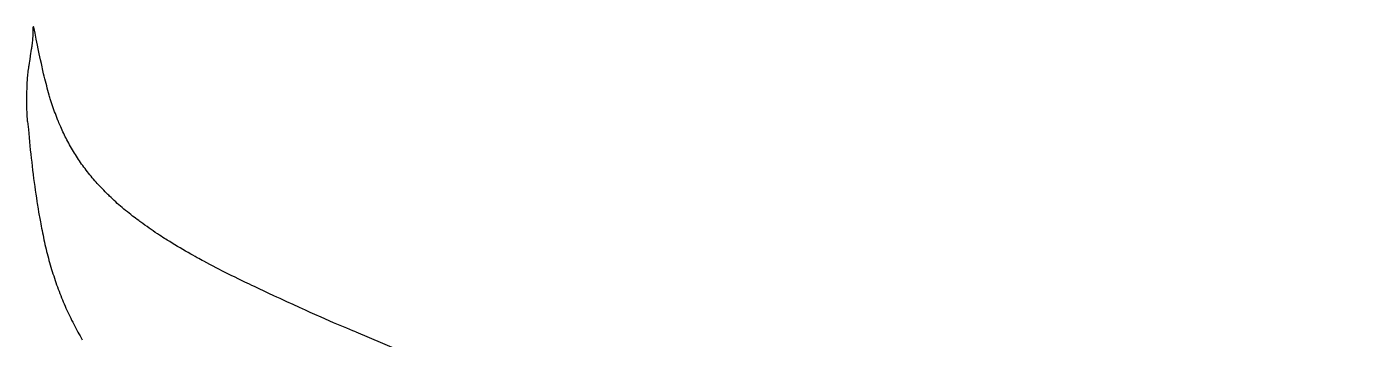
# Model space of a CAD drawing. Header units: millimetres. Extents: x -1718 to 143559, y -78490 to 15626.
# Drawn here: x 78805 to 90905, y -34789 to -31972 of the extents above; entities that cross this region are included whole.
import ezdxf

# ---------------------------------------------------------------- set-up
doc = ezdxf.new("R2010")
doc.units = ezdxf.units.MM
doc.header["$MEASUREMENT"] = 0
doc.layers.get('0').update_dxf_attribs({"linetype": 'CONTINUOUS'})

msp = doc.modelspace()

# ---------------------------------------------------------------- linework, layer by layer
at = {"color": 7, "ltscale": 0.03937}
for points in [[(78860, -32068), (78861, -32061), (78861, -32054), (78861, -32047), (78862, -32041), (78862, -32034), (78862, -32027), (78862, -32020), (78862, -32014), (78862, -32008), (78862, -31997), (78862, -31987), (78861, -31973)], [(81574, -34640), (81462, -34590), (81406, -34565), (81364, -34547), (81322, -34528), (81265, -34502), (81209, -34477), (81152, -34451), (81121, -34437), (81091, -34423), (81063, -34410), (81034, -34397), (80991, -34377), (80947, -34357), (80903, -34336), (80859, -34315), (80837, -34305), (80815, -34294), (80794, -34284), (80772, -34274), (80743, -34260), (80714, -34246), (80685, -34231), (80649, -34214), (80632, -34205), (80614, -34196), (80590, -34184), (80566, -34172), (80543, -34160), (80514, -34145), (80486, -34130), (80458, -34116), (80430, -34101), (80402, -34086), (80387, -34078), (80372, -34070), (80358, -34062), (80343, -34054), (80324, -34043), (80304, -34032), (80285, -34021), (80261, -34007), (80237, -33994), (80213, -33980), (80189, -33966), (80165, -33952), (80142, -33938), (80118, -33923), (80095, -33909), (80072, -33895), (80061, -33888), (80049, -33880), (80034, -33871), (80019, -33861), (80004, -33851), (79984, -33838), (79965, -33826), (79946, -33813), (79927, -33800), (79909, -33787), (79890, -33774), (79871, -33761), (79852, -33747), (79843, -33740), (79833, -33733), (79824, -33727), (79815, -33720), (79801, -33709), (79787, -33699), (79773, -33688), (79760, -33678), (79744, -33665), (79728, -33653), (79713, -33640), (79697, -33628), (79682, -33615), (79667, -33602), (79652, -33589), (79637, -33576), (79622, -33564), (79608, -33550), (79593, -33537), (79579, -33524), (79565, -33511), (79551, -33498), (79544, -33491), (79537, -33484), (79530, -33477), (79523, -33471), (79511, -33459), (79499, -33446), (79487, -33434), (79476, -33422), (79464, -33410), (79453, -33397), (79441, -33385), (79430, -33372), (79419, -33360), (79408, -33347), (79396, -33333), (79385, -33320), (79374, -33306), (79363, -33293), (79352, -33279), (79342, -33265), (79331, -33251), (79321, -33238), (79310, -33224), (79300, -33210), (79290, -33196), (79281, -33181), (79271, -33167), (79261, -33153), (79252, -33139), (79243, -33124), (79234, -33110), (79225, -33095), (79216, -33081), (79208, -33066), (79199, -33051), (79191, -33036), (79183, -33021), (79175, -33007), (79167, -32992), (79159, -32977), (79152, -32963), (79145, -32948), (79138, -32934), (79131, -32919), (79124, -32905), (79118, -32890), (79111, -32875), (79106, -32863), (79100, -32850), (79095, -32837), (79090, -32824), (79086, -32816), (79083, -32807), (79076, -32790), (79069, -32773), (79063, -32755), (79056, -32738), (79050, -32720), (79044, -32702), (79038, -32684), (79032, -32667), (79026, -32649), (79020, -32631), (79017, -32620), (79014, -32610), (79011, -32600), (79008, -32589), (79002, -32568), (78996, -32547), (78990, -32526), (78985, -32505), (78979, -32484), (78973, -32462), (78968, -32440), (78962, -32417), (78957, -32395), (78953, -32380), (78950, -32365), (78947, -32350), (78943, -32334), (78939, -32318), (78936, -32302), (78929, -32269), (78923, -32242), (78917, -32214), (78908, -32171), (78901, -32136), (78890, -32083), (78879, -32029), (78873, -32002), (78867, -31975)], [(78839, -32235), (78842, -32212), (78845, -32193), (78848, -32174), (78850, -32165), (78851, -32156), (78852, -32147), (78853, -32137)], [(78853, -32137), (78855, -32123), (78856, -32116), (78857, -32109), (78858, -32099), (78859, -32089), (78860, -32078), (78860, -32068)], [(78808, -32497), (78808, -32490), (78808, -32483), (78808, -32477), (78809, -32470), (78810, -32457), (78811, -32443), (78812, -32429), (78813, -32415), (78815, -32400), (78816, -32386), (78818, -32371), (78820, -32356), (78822, -32341), (78824, -32331), (78825, -32321), (78828, -32301), (78831, -32281), (78834, -32266), (78839, -32235)], [(78812, -32826), (78811, -32808), (78809, -32776), (78808, -32762), (78808, -32749), (78807, -32736), (78806, -32724), (78806, -32711), (78806, -32699), (78805, -32686), (78805, -32673), (78805, -32659), (78805, -32644), (78805, -32629), (78805, -32614), (78805, -32599), (78806, -32580), (78806, -32561), (78806, -32549), (78807, -32538), (78807, -32523), (78807, -32513), (78807, -32504), (78808, -32497)], [(78812, -32827), (78816, -32874), (78819, -32898), (78822, -32935), (78825, -32971), (78829, -33008), (78833, -33045), (78836, -33082), (78840, -33119), (78844, -33155), (78849, -33192), (78853, -33229), (78857, -33266), (78862, -33303), (78866, -33339), (78871, -33376), (78876, -33412), (78881, -33446), (78886, -33480), (78891, -33514), (78896, -33547), (78898, -33564), (78901, -33581), (78904, -33597), (78906, -33614), (78911, -33643), (78916, -33672), (78919, -33687), (78921, -33702), (78924, -33716), (78927, -33731), (78930, -33750), (78934, -33769), (78938, -33788), (78942, -33809), (78946, -33830), (78951, -33852), (78955, -33873), (78960, -33893), (78964, -33914), (78969, -33935), (78974, -33956), (78979, -33976), (78984, -33997), (78989, -34017), (78995, -34038), (79000, -34058), (79005, -34078), (79011, -34098), (79017, -34118), (79023, -34138), (79029, -34159), (79035, -34179), (79041, -34199), (79048, -34219), (79054, -34239), (79061, -34259), (79068, -34279), (79074, -34299), (79081, -34318), (79089, -34338), (79096, -34357), (79103, -34377), (79111, -34396), (79118, -34415), (79126, -34434), (79134, -34453), (79142, -34471), (79150, -34490), (79158, -34509), (79166, -34527), (79175, -34545), (79183, -34563), (79192, -34582), (79201, -34600), (79209, -34618), (79219, -34636), (79228, -34654), (79237, -34671), (79246, -34689), (79256, -34707), (79266, -34725), (79275, -34742), (79285, -34760), (79295, -34777), (79306, -34794)], [(81774, -34724), (81747, -34713), (81695, -34691), (81635, -34666), (81574, -34640)], [(81774, -34724), (82660, -35097), (83546, -35470), (85373, -36238), (87199, -37006), (89633, -38030), (90905, -38565)]]:
    msp.add_lwpolyline(points, dxfattribs=at)
msp.add_arc((78864, -31976), 3.67, 17.1004, 135.8751)

doc.saveas('drawing.dxf')
